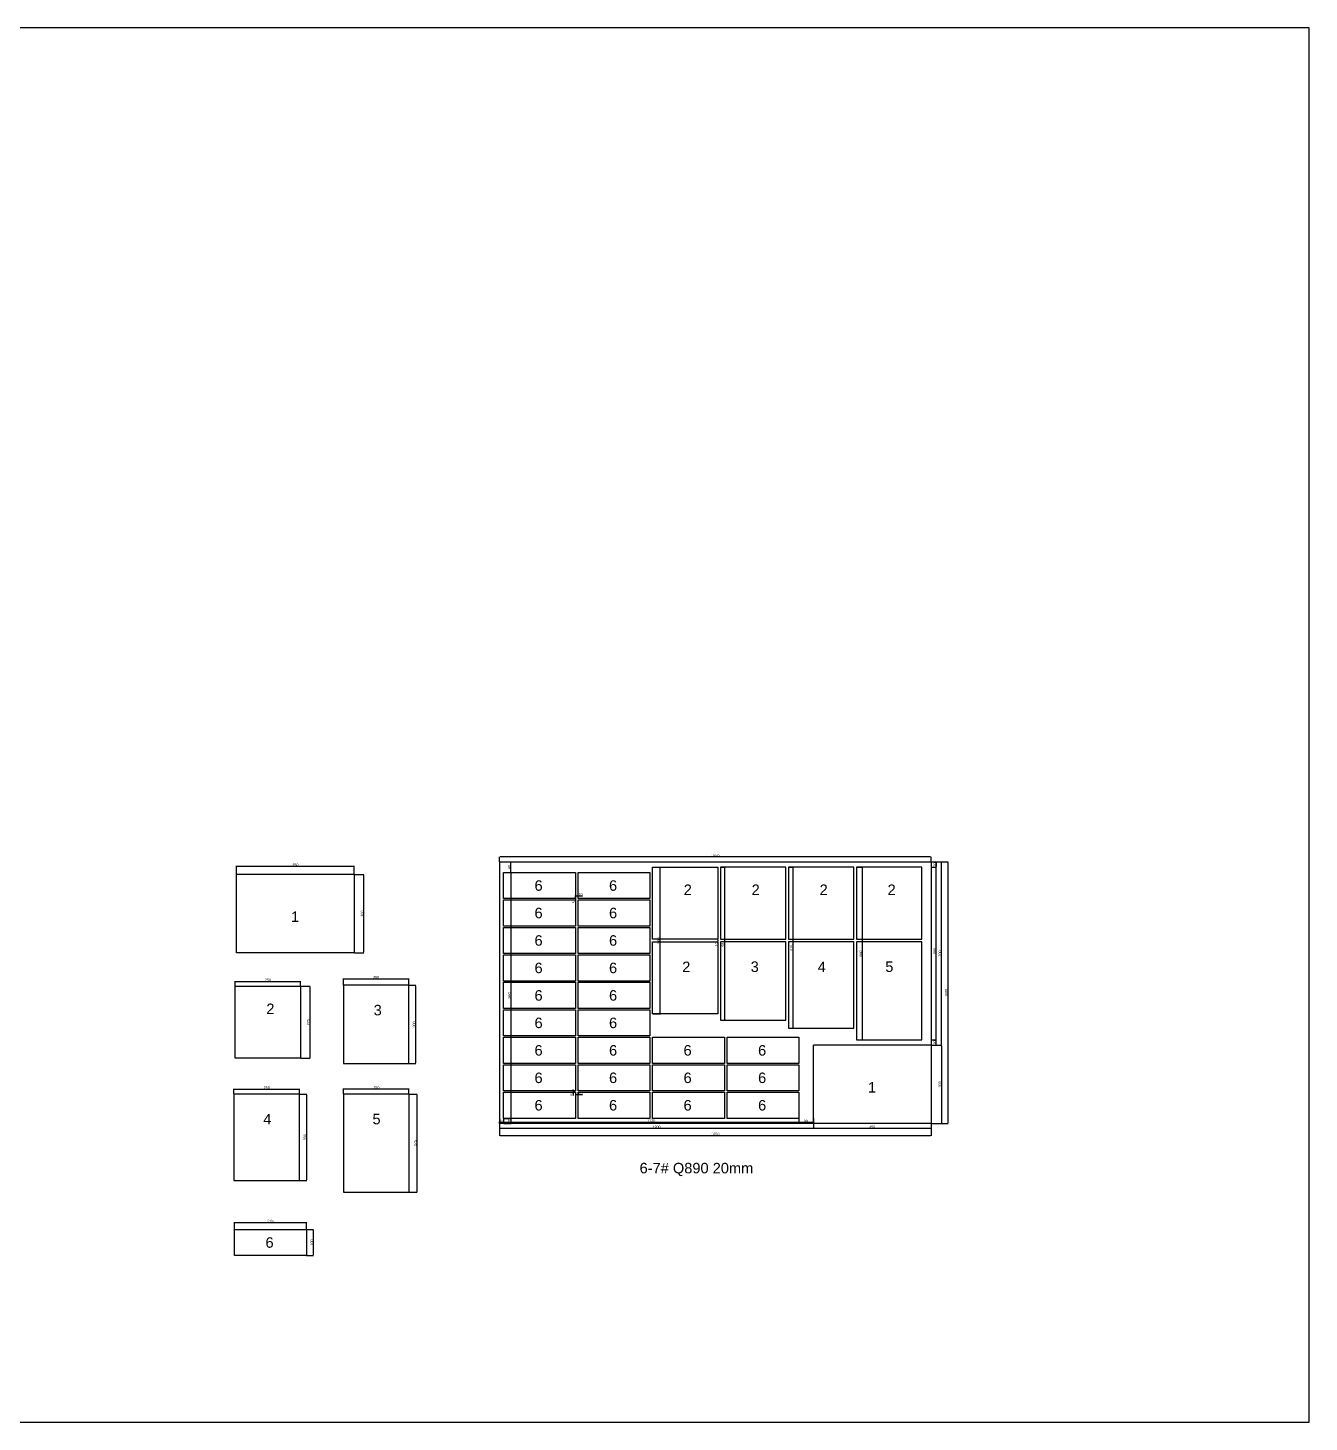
# Model space of a CAD drawing. Header units: millimetres. Extents: x -4275 to 17266, y -15886 to 5463.
# Drawn here: x 6086 to 10986, y 133 to 5463 of the extents above; entities that cross this region are included whole.
import ezdxf

# ---------------------------------------------------------------- set-up
doc = ezdxf.new("R2010")
doc.units = ezdxf.units.MM
doc.layers.add('尺寸标注', color=6, linetype='Continuous')
doc.layers.add('标号', color=4, linetype='Continuous')
doc.styles.get("Standard").update_dxf_attribs({"font": 'arial.ttf'})
doc.dimstyles.new('ISO-25-JHF', dxfattribs={"dimtxt": 10, "dimasz": 2.5, "dimexe": 1.25, "dimexo": 0.625, "dimtad": 1, "dimtxsty": 'Standard', "dimcen": 2.5, "dimadec": 0, "dimazin": 0, "dimtfac": 1, "dimtmove": 0, "dimatfit": 3, "dimfxl": 1, "dimarcsym": 0})

# ---------------------------------------------------------------- blocks, each defined once
blk = doc.blocks.new('*D107')
at = {"layer": 'Defpoints', "color": 0, "transparency": 16777216}
for p in [(8475.1, 2254), (8504.1, 2254), (8475.1, 1694)]:
    blk.add_point(p, dxfattribs=at)
at = {"layer": '尺寸标注', "color": 0, "lineweight": -2, "transparency": 16777216}
for p, q in [((8475.7, 2254), (8505.4, 2254)), ((8504.1, 1696.5), (8504.1, 2251.5)), ((8475.7, 1694), (8505.4, 1694))]:
    blk.add_line(p, q, dxfattribs=at)
at = {"layer": '尺寸标注', "color": 0, "transparency": 16777216}
for points in [[(8503.7, 2251.5), (8504.5, 2251.5), (8504.1, 2254)], [(8503.7, 1696.5), (8504.5, 1696.5), (8504.1, 1694)]]:
    blk.add_solid(points, dxfattribs=at)
at = {"layer": '尺寸标注', "color": 0, "transparency": 16777216, "insert": (8498.4, 1974), "char_height": 10, "attachment_point": 5, "rotation": 90}
blk.add_mtext('560', dxfattribs=at)
blk = doc.blocks.new('*D108')
at = {"layer": 'Defpoints', "color": 0, "transparency": 16777216}
for p in [(9540.1, 2274), (9580.1, 2274), (9540.1, 1574)]:
    blk.add_point(p, dxfattribs=at)
at = {"layer": '尺寸标注', "color": 0, "lineweight": -2, "transparency": 16777216}
for p, q in [((9540.7, 2274), (9581.3, 2274)), ((9580.1, 1576.5), (9580.1, 2271.5)), ((9540.7, 1574), (9581.3, 1574))]:
    blk.add_line(p, q, dxfattribs=at)
at = {"layer": '尺寸标注', "color": 0, "transparency": 16777216}
for points in [[(9579.6, 2271.5), (9580.5, 2271.5), (9580.1, 2274)], [(9579.6, 1576.5), (9580.5, 1576.5), (9580.1, 1574)]]:
    blk.add_solid(points, dxfattribs=at)
at = {"layer": '尺寸标注', "color": 0, "transparency": 16777216, "insert": (9574.3, 1924), "char_height": 10, "attachment_point": 5, "rotation": 90}
blk.add_mtext('700', dxfattribs=at)
blk = doc.blocks.new('*D109')
at = {"layer": 'Defpoints', "color": 0, "transparency": 16777216}
for p in [(9540.1, 1574), (9540.1, 1274), (9579.9, 1274)]:
    blk.add_point(p, dxfattribs=at)
at = {"layer": '尺寸标注', "color": 0, "lineweight": -2, "transparency": 16777216}
for p, q in [((9540.7, 1574), (9581.1, 1574)), ((9579.9, 1571.5), (9579.9, 1276.5)), ((9540.7, 1274), (9581.1, 1274))]:
    blk.add_line(p, q, dxfattribs=at)
at = {"layer": '尺寸标注', "color": 0, "transparency": 16777216}
for points in [[(9579.4, 1571.5), (9580.3, 1571.5), (9579.9, 1574)], [(9579.4, 1276.5), (9580.3, 1276.5), (9579.9, 1274)]]:
    blk.add_solid(points, dxfattribs=at)
at = {"layer": '尺寸标注', "color": 0, "transparency": 16777216, "insert": (9574.1, 1424), "char_height": 10, "attachment_point": 5, "rotation": 90}
blk.add_mtext('300', dxfattribs=at)
blk = doc.blocks.new('*D110')
at = {"layer": 'Defpoints', "color": 0, "transparency": 16777216}
for p in [(9090.1, 1274), (9090.1, 1254.9), (9540.1, 1274)]:
    blk.add_point(p, dxfattribs=at)
at = {"layer": '尺寸标注', "color": 0, "lineweight": -2, "transparency": 16777216}
for p, q in [((9090.1, 1273.3), (9090.1, 1253.6)), ((9537.6, 1254.9), (9092.6, 1254.9)), ((9540.1, 1273.3), (9540.1, 1253.6))]:
    blk.add_line(p, q, dxfattribs=at)
at = {"layer": '尺寸标注', "color": 0, "transparency": 16777216}
for points in [[(9092.6, 1255.3), (9092.6, 1254.4), (9090.1, 1254.9)], [(9537.6, 1255.3), (9537.6, 1254.4), (9540.1, 1254.9)]]:
    blk.add_solid(points, dxfattribs=at)
at = {"layer": '尺寸标注', "color": 0, "transparency": 16777216, "insert": (9315.1, 1260.6), "char_height": 10, "attachment_point": 5}
blk.add_mtext('450', dxfattribs=at)
blk = doc.blocks.new('*D100')
at = {"layer": 'Defpoints', "color": 0, "transparency": 16777216}
for p in [(9540.1, 1594), (9540.1, 1574), (9560.2, 1594)]:
    blk.add_point(p, dxfattribs=at)
at = {"layer": '尺寸标注', "color": 0, "lineweight": -2, "transparency": 16777216}
for p, q in [((9540.7, 1594), (9561.4, 1594)), ((9540.7, 1574), (9561.4, 1574)), ((9560.2, 1576.5), (9560.2, 1591.5))]:
    blk.add_line(p, q, dxfattribs=at)
at = {"layer": '尺寸标注', "color": 0, "transparency": 16777216}
for points in [[(9559.8, 1591.5), (9560.6, 1591.5), (9560.2, 1594)], [(9559.8, 1576.5), (9560.6, 1576.5), (9560.2, 1574)]]:
    blk.add_solid(points, dxfattribs=at)
at = {"layer": '尺寸标注', "color": 0, "transparency": 16777216, "insert": (9554.5, 1584), "char_height": 10, "attachment_point": 5, "rotation": 90}
blk.add_mtext('20', dxfattribs=at)
blk = doc.blocks.new('*D111')
at = {"layer": 'Defpoints', "color": 0, "transparency": 16777216}
for p in [(9540.1, 2274), (9560.2, 2274), (9540.1, 1594)]:
    blk.add_point(p, dxfattribs=at)
at = {"layer": '尺寸标注', "color": 0, "lineweight": -2, "transparency": 16777216}
for p, q in [((9540.7, 2274), (9561.4, 2274)), ((9560.2, 1596.5), (9560.2, 2271.5)), ((9540.7, 1594), (9561.4, 1594))]:
    blk.add_line(p, q, dxfattribs=at)
at = {"layer": '尺寸标注', "color": 0, "transparency": 16777216}
for points in [[(9559.8, 2271.5), (9560.6, 2271.5), (9560.2, 2274)], [(9559.8, 1596.5), (9560.6, 1596.5), (9560.2, 1594)]]:
    blk.add_solid(points, dxfattribs=at)
at = {"layer": '尺寸标注', "color": 0, "transparency": 16777216, "insert": (9554.5, 1934), "char_height": 10, "attachment_point": 5, "rotation": 90}
blk.add_mtext('680', dxfattribs=at)
blk = doc.blocks.new('*D101')
at = {"layer": 'Defpoints', "color": 0, "transparency": 16777216}
for p in [(9540.1, 2274), (9540.1, 2254), (9560.2, 2254)]:
    blk.add_point(p, dxfattribs=at)
at = {"layer": '尺寸标注', "color": 0, "lineweight": -2, "transparency": 16777216}
for p, q in [((9540.7, 2274), (9561.4, 2274)), ((9540.7, 2254), (9561.4, 2254)), ((9560.2, 2271.5), (9560.2, 2256.5))]:
    blk.add_line(p, q, dxfattribs=at)
at = {"layer": '尺寸标注', "color": 0, "transparency": 16777216}
for points in [[(9559.8, 2271.5), (9560.6, 2271.5), (9560.2, 2274)], [(9559.8, 2256.5), (9560.6, 2256.5), (9560.2, 2254)]]:
    blk.add_solid(points, dxfattribs=at)
at = {"layer": '尺寸标注', "color": 0, "transparency": 16777216, "insert": (9554.5, 2264), "char_height": 10, "attachment_point": 5, "rotation": 90}
blk.add_mtext('20', dxfattribs=at)
blk = doc.blocks.new('*D112')
at = {"layer": 'Defpoints', "color": 0, "transparency": 16777216}
for p in [(7890.1, 1274), (7890.1, 1254.9), (9090.1, 1274)]:
    blk.add_point(p, dxfattribs=at)
at = {"layer": '尺寸标注', "color": 0, "lineweight": -2, "transparency": 16777216}
for p, q in [((7890.1, 1273.3), (7890.1, 1253.6)), ((9087.6, 1254.9), (7892.6, 1254.9)), ((9090.1, 1273.3), (9090.1, 1253.6))]:
    blk.add_line(p, q, dxfattribs=at)
at = {"layer": '尺寸标注', "color": 0, "transparency": 16777216}
for points in [[(7892.6, 1255.3), (7892.6, 1254.4), (7890.1, 1254.9)], [(9087.6, 1255.3), (9087.6, 1254.4), (9090.1, 1254.9)]]:
    blk.add_solid(points, dxfattribs=at)
at = {"layer": '尺寸标注', "color": 0, "transparency": 16777216, "insert": (8490.1, 1260.6), "char_height": 10, "attachment_point": 5}
blk.add_mtext('1200', dxfattribs=at)
blk = doc.blocks.new('*D113')
at = {"layer": 'Defpoints', "color": 0, "transparency": 16777216}
for p in [(9540.1, 2274), (9540.1, 1274), (9604, 1274)]:
    blk.add_point(p, dxfattribs=at)
at = {"layer": '尺寸标注', "color": 0, "lineweight": -2, "transparency": 16777216}
for p, q in [((9540.7, 2274), (9605.3, 2274)), ((9604, 2271.5), (9604, 1276.5)), ((9540.7, 1274), (9605.3, 1274))]:
    blk.add_line(p, q, dxfattribs=at)
at = {"layer": '尺寸标注', "color": 0, "transparency": 16777216}
for points in [[(9603.6, 2271.5), (9604.4, 2271.5), (9604, 2274)], [(9603.6, 1276.5), (9604.4, 1276.5), (9604, 1274)]]:
    blk.add_solid(points, dxfattribs=at)
at = {"layer": '尺寸标注', "color": 0, "transparency": 16777216, "insert": (9598.3, 1774), "char_height": 10, "attachment_point": 5, "rotation": 90}
blk.add_mtext('1000', dxfattribs=at)
blk = doc.blocks.new('*D114')
at = {"layer": 'Defpoints', "color": 0, "transparency": 16777216}
for p in [(7905.1, 2234), (7905.1, 1294), (7932.9, 1294)]:
    blk.add_point(p, dxfattribs=at)
at = {"layer": '尺寸标注', "color": 0, "lineweight": -2, "transparency": 16777216}
for p, q in [((7905.7, 2234), (7934.2, 2234)), ((7932.9, 2231.5), (7932.9, 1296.5)), ((7905.7, 1294), (7934.2, 1294))]:
    blk.add_line(p, q, dxfattribs=at)
at = {"layer": '尺寸标注', "color": 0, "transparency": 16777216}
for points in [[(7932.5, 2231.5), (7933.4, 2231.5), (7932.9, 2234)], [(7932.5, 1296.5), (7933.4, 1296.5), (7932.9, 1294)]]:
    blk.add_solid(points, dxfattribs=at)
at = {"layer": '尺寸标注', "color": 0, "transparency": 16777216, "insert": (7927.2, 1764), "char_height": 10, "attachment_point": 5, "rotation": 90}
blk.add_mtext('940', dxfattribs=at)
blk = doc.blocks.new('*D102')
at = {"layer": 'Defpoints', "color": 0, "transparency": 16777216}
for p in [(7890.1, 2293.1), (7890.1, 2274), (9540.1, 2274)]:
    blk.add_point(p, dxfattribs=at)
at = {"layer": '尺寸标注', "color": 0, "lineweight": -2, "transparency": 16777216}
for p, q in [((7890.1, 2274.6), (7890.1, 2294.3)), ((9537.6, 2293.1), (7892.6, 2293.1)), ((9540.1, 2274.6), (9540.1, 2294.3))]:
    blk.add_line(p, q, dxfattribs=at)
at = {"layer": '尺寸标注', "color": 0, "transparency": 16777216}
for points in [[(7892.6, 2293.5), (7892.6, 2292.7), (7890.1, 2293.1)], [(9537.6, 2293.5), (9537.6, 2292.7), (9540.1, 2293.1)]]:
    blk.add_solid(points, dxfattribs=at)
at = {"layer": '尺寸标注', "color": 0, "transparency": 16777216, "insert": (8715.1, 2298.8), "char_height": 10, "attachment_point": 5}
blk.add_mtext('1650', dxfattribs=at)
blk = doc.blocks.new('*D115')
at = {"layer": 'Defpoints', "color": 0, "transparency": 16777216}
for p in [(8734.8, 2254), (8734.8, 1669), (8750.4, 1669)]:
    blk.add_point(p, dxfattribs=at)
at = {"layer": '尺寸标注', "color": 0, "lineweight": -2, "transparency": 16777216}
for p, q in [((8735.5, 2254), (8751.7, 2254)), ((8750.4, 2251.5), (8750.4, 1671.5)), ((8735.5, 1669), (8751.7, 1669))]:
    blk.add_line(p, q, dxfattribs=at)
at = {"layer": '尺寸标注', "color": 0, "transparency": 16777216}
for points in [[(8750, 2251.5), (8750.9, 2251.5), (8750.4, 2254)], [(8750, 1671.5), (8750.9, 1671.5), (8750.4, 1669)]]:
    blk.add_solid(points, dxfattribs=at)
at = {"layer": '尺寸标注', "color": 0, "transparency": 16777216, "insert": (8744.7, 1961.5), "char_height": 10, "attachment_point": 5, "rotation": 90}
blk.add_mtext('585', dxfattribs=at)
blk = doc.blocks.new('*D116')
at = {"layer": 'Defpoints', "color": 0, "transparency": 16777216}
for p in [(8994.8, 2254), (9013.3, 2254), (8994.8, 1639)]:
    blk.add_point(p, dxfattribs=at)
at = {"layer": '尺寸标注', "color": 0, "lineweight": -2, "transparency": 16777216}
for p, q in [((8995.5, 2254), (9014.6, 2254)), ((9013.3, 1641.5), (9013.3, 2251.5)), ((8995.5, 1639), (9014.6, 1639))]:
    blk.add_line(p, q, dxfattribs=at)
at = {"layer": '尺寸标注', "color": 0, "transparency": 16777216}
for points in [[(9012.9, 2251.5), (9013.7, 2251.5), (9013.3, 2254)], [(9012.9, 1641.5), (9013.7, 1641.5), (9013.3, 1639)]]:
    blk.add_solid(points, dxfattribs=at)
at = {"layer": '尺寸标注', "color": 0, "transparency": 16777216, "insert": (9007.6, 1946.5), "char_height": 10, "attachment_point": 5, "rotation": 90}
blk.add_mtext('615', dxfattribs=at)
blk = doc.blocks.new('*D117')
at = {"layer": 'Defpoints', "color": 0, "transparency": 16777216}
for p in [(9254.8, 2254), (9254.8, 1594), (9276.3, 1594)]:
    blk.add_point(p, dxfattribs=at)
at = {"layer": '尺寸标注', "color": 0, "lineweight": -2, "transparency": 16777216}
for p, q in [((9255.5, 2254), (9277.6, 2254)), ((9276.3, 2251.5), (9276.3, 1596.5)), ((9255.5, 1594), (9277.6, 1594))]:
    blk.add_line(p, q, dxfattribs=at)
at = {"layer": '尺寸标注', "color": 0, "transparency": 16777216}
for points in [[(9275.9, 2251.5), (9276.8, 2251.5), (9276.3, 2254)], [(9275.9, 1596.5), (9276.8, 1596.5), (9276.3, 1594)]]:
    blk.add_solid(points, dxfattribs=at)
at = {"layer": '尺寸标注', "color": 0, "transparency": 16777216, "insert": (9270.6, 1924), "char_height": 10, "attachment_point": 5, "rotation": 90}
blk.add_mtext('660', dxfattribs=at)
blk = doc.blocks.new('*D103')
at = {"layer": 'Defpoints', "color": 0, "transparency": 16777216}
for p in [(7890.1, 1274), (9540.1, 1274), (9540.1, 1228)]:
    blk.add_point(p, dxfattribs=at)
at = {"layer": '尺寸标注', "color": 0, "lineweight": -2, "transparency": 16777216}
for p, q in [((7890.1, 1273.3), (7890.1, 1226.7)), ((7892.6, 1228), (9537.6, 1228)), ((9540.1, 1273.3), (9540.1, 1226.7))]:
    blk.add_line(p, q, dxfattribs=at)
at = {"layer": '尺寸标注', "color": 0, "transparency": 16777216}
for points in [[(7892.6, 1228.4), (7892.6, 1227.5), (7890.1, 1228)], [(9537.6, 1228.4), (9537.6, 1227.5), (9540.1, 1228)]]:
    blk.add_solid(points, dxfattribs=at)
at = {"layer": '尺寸标注', "color": 0, "transparency": 16777216, "insert": (8715.1, 1233.7), "char_height": 10, "attachment_point": 5}
blk.add_mtext('1650', dxfattribs=at)
blk = doc.blocks.new('*D104')
at = {"layer": 'Defpoints', "color": 0, "transparency": 16777216}
for p in [(7905.1, 1279.9), (7890.1, 1274), (7905.1, 1274)]:
    blk.add_point(p, dxfattribs=at)
at = {"layer": '尺寸标注', "color": 0, "lineweight": -2, "transparency": 16777216}
for p, q in [((7890.1, 1274.6), (7890.1, 1281.2)), ((7892.6, 1279.9), (7902.6, 1279.9)), ((7905.1, 1274.6), (7905.1, 1281.2))]:
    blk.add_line(p, q, dxfattribs=at)
at = {"layer": '尺寸标注', "color": 0, "transparency": 16777216}
for points in [[(7892.6, 1280.4), (7892.6, 1279.5), (7890.1, 1279.9)], [(7902.6, 1280.4), (7902.6, 1279.5), (7905.1, 1279.9)]]:
    blk.add_solid(points, dxfattribs=at)
at = {"layer": '尺寸标注', "color": 0, "transparency": 16777216, "insert": (7897.6, 1285.7), "char_height": 10, "attachment_point": 5}
blk.add_mtext('15', dxfattribs=at)
blk = doc.blocks.new('*D118')
at = {"layer": 'Defpoints', "color": 0, "transparency": 16777216}
for p in [(7905.1, 1294), (9035.1, 1294), (9035.1, 1279.9)]:
    blk.add_point(p, dxfattribs=at)
at = {"layer": '尺寸标注', "color": 0, "lineweight": -2, "transparency": 16777216}
for p, q in [((7905.1, 1293.3), (7905.1, 1278.7)), ((7907.6, 1279.9), (9032.6, 1279.9)), ((9035.1, 1293.3), (9035.1, 1278.7))]:
    blk.add_line(p, q, dxfattribs=at)
at = {"layer": '尺寸标注', "color": 0, "transparency": 16777216}
for points in [[(7907.6, 1280.4), (7907.6, 1279.5), (7905.1, 1279.9)], [(9032.6, 1280.4), (9032.6, 1279.5), (9035.1, 1279.9)]]:
    blk.add_solid(points, dxfattribs=at)
at = {"layer": '尺寸标注', "color": 0, "transparency": 16777216, "insert": (8470.1, 1285.7), "char_height": 10, "attachment_point": 5}
blk.add_mtext('1130', dxfattribs=at)
blk = doc.blocks.new('*D105')
at = {"layer": 'Defpoints', "color": 0, "transparency": 16777216}
for p in [(9035.1, 1294), (9090.1, 1294), (9090.1, 1279.9)]:
    blk.add_point(p, dxfattribs=at)
at = {"layer": '尺寸标注', "color": 0, "lineweight": -2, "transparency": 16777216}
for p, q in [((9035.1, 1293.3), (9035.1, 1278.7)), ((9037.6, 1279.9), (9087.6, 1279.9)), ((9090.1, 1293.3), (9090.1, 1278.7))]:
    blk.add_line(p, q, dxfattribs=at)
at = {"layer": '尺寸标注', "color": 0, "transparency": 16777216}
for points in [[(9037.6, 1280.4), (9037.6, 1279.5), (9035.1, 1279.9)], [(9087.6, 1280.4), (9087.6, 1279.5), (9090.1, 1279.9)]]:
    blk.add_solid(points, dxfattribs=at)
at = {"layer": '尺寸标注', "color": 0, "transparency": 16777216, "insert": (9062.6, 1285.7), "char_height": 10, "attachment_point": 5}
blk.add_mtext('55', dxfattribs=at)
blk = doc.blocks.new('*D119')
at = {"layer": 'Defpoints', "color": 0, "transparency": 16777216}
for p in [(7905.1, 2274), (7932.9, 2274), (7905.1, 2234)]:
    blk.add_point(p, dxfattribs=at)
at = {"layer": '尺寸标注', "color": 0, "lineweight": -2, "transparency": 16777216}
for p, q in [((7905.7, 2274), (7934.2, 2274)), ((7932.9, 2236.5), (7932.9, 2271.5)), ((7905.7, 2234), (7934.2, 2234))]:
    blk.add_line(p, q, dxfattribs=at)
at = {"layer": '尺寸标注', "color": 0, "transparency": 16777216}
for points in [[(7932.5, 2271.5), (7933.4, 2271.5), (7932.9, 2274)], [(7932.5, 2236.5), (7933.4, 2236.5), (7932.9, 2234)]]:
    blk.add_solid(points, dxfattribs=at)
at = {"layer": '尺寸标注', "color": 0, "transparency": 16777216, "insert": (7927.2, 2254), "char_height": 10, "attachment_point": 5, "rotation": 90}
blk.add_mtext('40', dxfattribs=at)
blk = doc.blocks.new('*D106')
at = {"layer": 'Defpoints', "color": 0, "transparency": 16777216}
for p in [(7905.1, 1294), (7905.1, 1274), (7932.7, 1274)]:
    blk.add_point(p, dxfattribs=at)
at = {"layer": '尺寸标注', "color": 0, "lineweight": -2, "transparency": 16777216}
for p, q in [((7905.7, 1294), (7934, 1294)), ((7932.7, 1291.5), (7932.7, 1276.5)), ((7905.7, 1274), (7934, 1274))]:
    blk.add_line(p, q, dxfattribs=at)
at = {"layer": '尺寸标注', "color": 0, "transparency": 16777216}
for points in [[(7932.3, 1291.5), (7933.1, 1291.5), (7932.7, 1294)], [(7932.3, 1276.5), (7933.1, 1276.5), (7932.7, 1274)]]:
    blk.add_solid(points, dxfattribs=at)
at = {"layer": '尺寸标注', "color": 0, "transparency": 16777216, "insert": (7927, 1284), "char_height": 10, "attachment_point": 5, "rotation": 90}
blk.add_mtext('20', dxfattribs=at)
blk = doc.blocks.new('*D120')
at = {"layer": 'Defpoints', "color": 0, "transparency": 16777216}
for p in [(8171.9, 1394), (8180.1, 1399), (8180.1, 1394)]:
    blk.add_point(p, dxfattribs=at)
at = {"layer": '尺寸标注', "color": 0, "lineweight": -2, "transparency": 16777216}
for p, q in [((8179.5, 1399), (8170.7, 1399)), ((8179.5, 1394), (8170.7, 1394)), ((8171.9, 1401.5), (8171.9, 1404)), ((8171.9, 1399), (8171.9, 1394)), ((8171.9, 1391.5), (8171.9, 1381.1))]:
    blk.add_line(p, q, dxfattribs=at)
at = {"layer": '尺寸标注', "color": 0, "transparency": 16777216}
for points in [[(8171.5, 1401.5), (8172.3, 1401.5), (8171.9, 1399)], [(8171.5, 1391.5), (8172.3, 1391.5), (8171.9, 1394)]]:
    blk.add_solid(points, dxfattribs=at)
at = {"layer": '尺寸标注', "color": 0, "transparency": 16777216, "insert": (8166.2, 1385), "char_height": 10, "attachment_point": 5, "rotation": 90}
blk.add_mtext('5', dxfattribs=at)
blk = doc.blocks.new('*D121')
at = {"layer": 'Defpoints', "color": 0, "transparency": 16777216}
for p in [(8180.1, 1394), (8190.1, 1394), (8190.1, 1385.1)]:
    blk.add_point(p, dxfattribs=at)
at = {"layer": '尺寸标注', "color": 0, "lineweight": -2, "transparency": 16777216}
for p, q in [((8180.1, 1393.3), (8180.1, 1383.9)), ((8190.1, 1393.3), (8190.1, 1383.9)), ((8182.6, 1385.1), (8187.6, 1385.1)), ((8190.1, 1385.1), (8207.2, 1385.1))]:
    blk.add_line(p, q, dxfattribs=at)
at = {"layer": '尺寸标注', "color": 0, "transparency": 16777216}
for points in [[(8182.6, 1385.5), (8182.6, 1384.7), (8180.1, 1385.1)], [(8187.6, 1385.5), (8187.6, 1384.7), (8190.1, 1385.1)]]:
    blk.add_solid(points, dxfattribs=at)
at = {"layer": '尺寸标注', "color": 0, "transparency": 16777216, "insert": (8199.9, 1390.9), "char_height": 10, "attachment_point": 5}
blk.add_mtext('10', dxfattribs=at)
blk = doc.blocks.new('*D122')
at = {"layer": 'Defpoints', "color": 0, "transparency": 16777216}
for p in [(8180.1, 2134), (8180.1, 2129), (8180.1, 2129)]:
    blk.add_point(p, dxfattribs=at)
at = {"layer": '尺寸标注', "color": 0, "lineweight": -2, "transparency": 16777216}
for p, q in [((8180.1, 2136.5), (8180.1, 2139)), ((8180.1, 2134), (8180.1, 2129)), ((8180.7, 2134), (8181.4, 2134)), ((8180.1, 2126.5), (8180.1, 2116.1)), ((8180.7, 2129), (8181.4, 2129))]:
    blk.add_line(p, q, dxfattribs=at)
at = {"layer": '尺寸标注', "color": 0, "transparency": 16777216}
for points in [[(8179.7, 2136.5), (8180.5, 2136.5), (8180.1, 2134)], [(8179.7, 2126.5), (8180.5, 2126.5), (8180.1, 2129)]]:
    blk.add_solid(points, dxfattribs=at)
at = {"layer": '尺寸标注', "color": 0, "transparency": 16777216, "insert": (8174.4, 2120), "char_height": 10, "attachment_point": 5, "rotation": 90}
blk.add_mtext('5', dxfattribs=at)
blk = doc.blocks.new('*D123')
at = {"layer": 'Defpoints', "color": 0, "transparency": 16777216}
for p in [(8180.1, 2134), (8190.1, 2144.2), (8190.1, 2134)]:
    blk.add_point(p, dxfattribs=at)
at = {"layer": '尺寸标注', "color": 0, "lineweight": -2, "transparency": 16777216}
for p, q in [((8180.1, 2134.6), (8180.1, 2145.5)), ((8182.6, 2144.2), (8187.6, 2144.2)), ((8190.1, 2134.6), (8190.1, 2145.5)), ((8190.1, 2144.2), (8207.2, 2144.2))]:
    blk.add_line(p, q, dxfattribs=at)
at = {"layer": '尺寸标注', "color": 0, "transparency": 16777216}
for points in [[(8182.6, 2144.7), (8182.6, 2143.8), (8180.1, 2144.2)], [(8187.6, 2144.7), (8187.6, 2143.8), (8190.1, 2144.2)]]:
    blk.add_solid(points, dxfattribs=at)
at = {"layer": '尺寸标注', "color": 0, "transparency": 16777216, "insert": (8199.9, 2150), "char_height": 10, "attachment_point": 5}
blk.add_mtext('10', dxfattribs=at)
blk = doc.blocks.new('*D124')
at = {"layer": 'Defpoints', "color": 0, "transparency": 16777216}
for p in [(8725.1, 1979), (8725.1, 1969), (8725.1, 1969)]:
    blk.add_point(p, dxfattribs=at)
at = {"layer": '尺寸标注', "color": 0, "lineweight": -2, "transparency": 16777216}
for p, q in [((8725.1, 1976.5), (8725.1, 1971.5)), ((8725.7, 1979), (8726.4, 1979)), ((8725.1, 1969), (8725.1, 1951.9)), ((8725.7, 1969), (8726.4, 1969))]:
    blk.add_line(p, q, dxfattribs=at)
at = {"layer": '尺寸标注', "color": 0, "transparency": 16777216}
for points in [[(8724.7, 1976.5), (8725.5, 1976.5), (8725.1, 1979)], [(8724.7, 1971.5), (8725.5, 1971.5), (8725.1, 1969)]]:
    blk.add_solid(points, dxfattribs=at)
at = {"layer": '尺寸标注', "color": 0, "transparency": 16777216, "insert": (8719.4, 1959.2), "char_height": 10, "attachment_point": 5, "rotation": 90}
blk.add_mtext('10', dxfattribs=at)
blk = doc.blocks.new('*D125')
at = {"layer": 'Defpoints', "color": 0, "transparency": 16777216}
for p in [(7334, 2257.7), (6884, 2226.4), (7334, 2226.4)]:
    blk.add_point(p, dxfattribs=at)
at = {"layer": '尺寸标注', "color": 0, "lineweight": -2, "transparency": 16777216}
for p, q in [((6884, 2227.1), (6884, 2259)), ((6886.5, 2257.7), (7331.5, 2257.7)), ((7334, 2227.1), (7334, 2259))]:
    blk.add_line(p, q, dxfattribs=at)
at = {"layer": '尺寸标注', "color": 0, "transparency": 16777216}
for points in [[(6886.5, 2258.1), (6886.5, 2257.3), (6884, 2257.7)], [(7331.5, 2258.1), (7331.5, 2257.3), (7334, 2257.7)]]:
    blk.add_solid(points, dxfattribs=at)
at = {"layer": '尺寸标注', "color": 0, "transparency": 16777216, "insert": (7109, 2263.4), "char_height": 10, "attachment_point": 5}
blk.add_mtext('450', dxfattribs=at)
blk = doc.blocks.new('*D126')
at = {"layer": 'Defpoints', "color": 0, "transparency": 16777216}
for p in [(7334, 2226.4), (7334, 1926.4), (7370.1, 1926.4)]:
    blk.add_point(p, dxfattribs=at)
at = {"layer": '尺寸标注', "color": 0, "lineweight": -2, "transparency": 16777216}
for p, q in [((7334.6, 2226.4), (7371.3, 2226.4)), ((7370.1, 2223.9), (7370.1, 1928.9)), ((7334.6, 1926.4), (7371.3, 1926.4))]:
    blk.add_line(p, q, dxfattribs=at)
at = {"layer": '尺寸标注', "color": 0, "transparency": 16777216}
for points in [[(7369.7, 2223.9), (7370.5, 2223.9), (7370.1, 2226.4)], [(7369.7, 1928.9), (7370.5, 1928.9), (7370.1, 1926.4)]]:
    blk.add_solid(points, dxfattribs=at)
at = {"layer": '尺寸标注', "color": 0, "transparency": 16777216, "insert": (7364.3, 2076.4), "char_height": 10, "attachment_point": 5, "rotation": 90}
blk.add_mtext('300', dxfattribs=at)
blk = doc.blocks.new('*D127')
at = {"layer": 'Defpoints', "color": 0, "transparency": 16777216}
for p in [(7128.7, 1817.5), (6878.7, 1798.8), (7128.7, 1798.8)]:
    blk.add_point(p, dxfattribs=at)
at = {"layer": '尺寸标注', "color": 0, "lineweight": -2, "transparency": 16777216}
for p, q in [((6878.7, 1799.4), (6878.7, 1818.7)), ((6881.2, 1817.5), (7126.2, 1817.5)), ((7128.7, 1799.4), (7128.7, 1818.7))]:
    blk.add_line(p, q, dxfattribs=at)
at = {"layer": '尺寸标注', "color": 0, "transparency": 16777216}
for points in [[(6881.2, 1817.9), (6881.2, 1817.1), (6878.7, 1817.5)], [(7126.2, 1817.9), (7126.2, 1817.1), (7128.7, 1817.5)]]:
    blk.add_solid(points, dxfattribs=at)
at = {"layer": '尺寸标注', "color": 0, "transparency": 16777216, "insert": (7003.7, 1823.2), "char_height": 10, "attachment_point": 5}
blk.add_mtext('250', dxfattribs=at)
blk = doc.blocks.new('*D128')
at = {"layer": 'Defpoints', "color": 0, "transparency": 16777216}
for p in [(7128.7, 1798.8), (7128.7, 1523.8), (7163.9, 1523.8)]:
    blk.add_point(p, dxfattribs=at)
at = {"layer": '尺寸标注', "color": 0, "lineweight": -2, "transparency": 16777216}
for p, q in [((7129.3, 1798.8), (7165.2, 1798.8)), ((7163.9, 1796.3), (7163.9, 1526.3)), ((7129.3, 1523.8), (7165.2, 1523.8))]:
    blk.add_line(p, q, dxfattribs=at)
at = {"layer": '尺寸标注', "color": 0, "transparency": 16777216}
for points in [[(7163.5, 1796.3), (7164.3, 1796.3), (7163.9, 1798.8)], [(7163.5, 1526.3), (7164.3, 1526.3), (7163.9, 1523.8)]]:
    blk.add_solid(points, dxfattribs=at)
at = {"layer": '尺寸标注', "color": 0, "transparency": 16777216, "insert": (7158.2, 1661.3), "char_height": 10, "attachment_point": 5, "rotation": 90}
blk.add_mtext('275', dxfattribs=at)
blk = doc.blocks.new('*D129')
at = {"layer": 'Defpoints', "color": 0, "transparency": 16777216}
for p in [(7543, 1826.9), (7293, 1803.1), (7543, 1803.1)]:
    blk.add_point(p, dxfattribs=at)
at = {"layer": '尺寸标注', "color": 0, "lineweight": -2, "transparency": 16777216}
for p, q in [((7293, 1803.7), (7293, 1828.2)), ((7295.5, 1826.9), (7540.5, 1826.9)), ((7543, 1803.7), (7543, 1828.2))]:
    blk.add_line(p, q, dxfattribs=at)
at = {"layer": '尺寸标注', "color": 0, "transparency": 16777216}
for points in [[(7295.5, 1827.3), (7295.5, 1826.5), (7293, 1826.9)], [(7540.5, 1827.3), (7540.5, 1826.5), (7543, 1826.9)]]:
    blk.add_solid(points, dxfattribs=at)
at = {"layer": '尺寸标注', "color": 0, "transparency": 16777216, "insert": (7418, 1832.6), "char_height": 10, "attachment_point": 5}
blk.add_mtext('250', dxfattribs=at)
blk = doc.blocks.new('*D130')
at = {"layer": 'Defpoints', "color": 0, "transparency": 16777216}
for p in [(7543, 1803.1), (7543, 1503.1), (7568.9, 1503.1)]:
    blk.add_point(p, dxfattribs=at)
at = {"layer": '尺寸标注', "color": 0, "lineweight": -2, "transparency": 16777216}
for p, q in [((7543.6, 1803.1), (7570.1, 1803.1)), ((7568.9, 1800.6), (7568.9, 1505.6)), ((7543.6, 1503.1), (7570.1, 1503.1))]:
    blk.add_line(p, q, dxfattribs=at)
at = {"layer": '尺寸标注', "color": 0, "transparency": 16777216}
for points in [[(7568.5, 1800.6), (7569.3, 1800.6), (7568.9, 1803.1)], [(7568.5, 1505.6), (7569.3, 1505.6), (7568.9, 1503.1)]]:
    blk.add_solid(points, dxfattribs=at)
at = {"layer": '尺寸标注', "color": 0, "transparency": 16777216, "insert": (7563.2, 1653.1), "char_height": 10, "attachment_point": 5, "rotation": 90}
blk.add_mtext('300', dxfattribs=at)
blk = doc.blocks.new('*D131')
at = {"layer": 'Defpoints', "color": 0, "transparency": 16777216}
for p in [(6874.3, 1386.6), (7124.3, 1405.7), (7124.3, 1386.6)]:
    blk.add_point(p, dxfattribs=at)
at = {"layer": '尺寸标注', "color": 0, "lineweight": -2, "transparency": 16777216}
for p, q in [((6874.3, 1387.2), (6874.3, 1407)), ((6876.8, 1405.7), (7121.8, 1405.7)), ((7124.3, 1387.2), (7124.3, 1407))]:
    blk.add_line(p, q, dxfattribs=at)
at = {"layer": '尺寸标注', "color": 0, "transparency": 16777216}
for points in [[(6876.8, 1406.1), (6876.8, 1405.3), (6874.3, 1405.7)], [(7121.8, 1406.1), (7121.8, 1405.3), (7124.3, 1405.7)]]:
    blk.add_solid(points, dxfattribs=at)
at = {"layer": '尺寸标注', "color": 0, "transparency": 16777216, "insert": (6999.3, 1411.5), "char_height": 10, "attachment_point": 5}
blk.add_mtext('250', dxfattribs=at)
blk = doc.blocks.new('*D132')
at = {"layer": 'Defpoints', "color": 0, "transparency": 16777216}
for p in [(7124.3, 1386.6), (7124.3, 1056.6), (7151.5, 1056.6)]:
    blk.add_point(p, dxfattribs=at)
at = {"layer": '尺寸标注', "color": 0, "lineweight": -2, "transparency": 16777216}
for p, q in [((7124.9, 1386.6), (7152.7, 1386.6)), ((7151.5, 1384.1), (7151.5, 1059.1)), ((7124.9, 1056.6), (7152.7, 1056.6))]:
    blk.add_line(p, q, dxfattribs=at)
at = {"layer": '尺寸标注', "color": 0, "transparency": 16777216}
for points in [[(7151.1, 1384.1), (7151.9, 1384.1), (7151.5, 1386.6)], [(7151.1, 1059.1), (7151.9, 1059.1), (7151.5, 1056.6)]]:
    blk.add_solid(points, dxfattribs=at)
at = {"layer": '尺寸标注', "color": 0, "transparency": 16777216, "insert": (7145.8, 1221.6), "char_height": 10, "attachment_point": 5, "rotation": 90}
blk.add_mtext('330', dxfattribs=at)
blk = doc.blocks.new('*D133')
at = {"layer": 'Defpoints', "color": 0, "transparency": 16777216}
for p in [(7293.6, 1386.6), (7543.6, 1406.5), (7543.6, 1386.6)]:
    blk.add_point(p, dxfattribs=at)
at = {"layer": '尺寸标注', "color": 0, "lineweight": -2, "transparency": 16777216}
for p, q in [((7293.6, 1387.2), (7293.6, 1407.7)), ((7296.1, 1406.5), (7541.1, 1406.5)), ((7543.6, 1387.2), (7543.6, 1407.7))]:
    blk.add_line(p, q, dxfattribs=at)
at = {"layer": '尺寸标注', "color": 0, "transparency": 16777216}
for points in [[(7296.1, 1406.9), (7296.1, 1406), (7293.6, 1406.5)], [(7541.1, 1406.9), (7541.1, 1406), (7543.6, 1406.5)]]:
    blk.add_solid(points, dxfattribs=at)
at = {"layer": '尺寸标注', "color": 0, "transparency": 16777216, "insert": (7418.6, 1412.2), "char_height": 10, "attachment_point": 5}
blk.add_mtext('250', dxfattribs=at)
blk = doc.blocks.new('*D134')
at = {"layer": 'Defpoints', "color": 0, "transparency": 16777216}
for p in [(7543.6, 1386.6), (7543.6, 1011.6), (7573.1, 1011.6)]:
    blk.add_point(p, dxfattribs=at)
at = {"layer": '尺寸标注', "color": 0, "lineweight": -2, "transparency": 16777216}
for p, q in [((7544.3, 1386.6), (7574.3, 1386.6)), ((7573.1, 1384.1), (7573.1, 1014.1)), ((7544.3, 1011.6), (7574.3, 1011.6))]:
    blk.add_line(p, q, dxfattribs=at)
at = {"layer": '尺寸标注', "color": 0, "transparency": 16777216}
for points in [[(7572.7, 1384.1), (7573.5, 1384.1), (7573.1, 1386.6)], [(7572.7, 1014.1), (7573.5, 1014.1), (7573.1, 1011.6)]]:
    blk.add_solid(points, dxfattribs=at)
at = {"layer": '尺寸标注', "color": 0, "transparency": 16777216, "insert": (7567.3, 1199.1), "char_height": 10, "attachment_point": 5, "rotation": 90}
blk.add_mtext('375', dxfattribs=at)
blk = doc.blocks.new('*D135')
at = {"layer": 'Defpoints', "color": 0, "transparency": 16777216}
for p in [(6876.3, 869.3), (7151.3, 896.4), (7151.3, 869.3)]:
    blk.add_point(p, dxfattribs=at)
at = {"layer": '尺寸标注', "color": 0, "lineweight": -2, "transparency": 16777216}
for p, q in [((6876.3, 870), (6876.3, 897.6)), ((6878.8, 896.4), (7148.8, 896.4)), ((7151.3, 870), (7151.3, 897.6))]:
    blk.add_line(p, q, dxfattribs=at)
at = {"layer": '尺寸标注', "color": 0, "transparency": 16777216}
for points in [[(6878.8, 896.8), (6878.8, 895.9), (6876.3, 896.4)], [(7148.8, 896.8), (7148.8, 895.9), (7151.3, 896.4)]]:
    blk.add_solid(points, dxfattribs=at)
at = {"layer": '尺寸标注', "color": 0, "transparency": 16777216, "insert": (7013.8, 902.1), "char_height": 10, "attachment_point": 5}
blk.add_mtext('275', dxfattribs=at)
blk = doc.blocks.new('*D136')
at = {"layer": 'Defpoints', "color": 0, "transparency": 16777216}
for p in [(7151.3, 869.3), (7151.3, 769.3), (7177.2, 769.3)]:
    blk.add_point(p, dxfattribs=at)
at = {"layer": '尺寸标注', "color": 0, "lineweight": -2, "transparency": 16777216}
for p, q in [((7151.9, 869.3), (7178.5, 869.3)), ((7177.2, 866.8), (7177.2, 771.8)), ((7151.9, 769.3), (7178.5, 769.3))]:
    blk.add_line(p, q, dxfattribs=at)
at = {"layer": '尺寸标注', "color": 0, "transparency": 16777216}
for points in [[(7176.8, 866.8), (7177.6, 866.8), (7177.2, 869.3)], [(7176.8, 771.8), (7177.6, 771.8), (7177.2, 769.3)]]:
    blk.add_solid(points, dxfattribs=at)
at = {"layer": '尺寸标注', "color": 0, "transparency": 16777216, "insert": (7171.5, 819.3), "char_height": 10, "attachment_point": 5, "rotation": 90}
blk.add_mtext('100', dxfattribs=at)

msp = doc.modelspace()

# ---------------------------------------------------------------- linework, layer by layer
for p, q in [((10986.131, 5462.52), (1573.615, 5462.52)), ((10986.131, 132.785), (10986.131, 5462.52)), ((7890.108, 2273.958), (9540.108, 2273.958)), ((7890.108, 2273.958), (7890.108, 1273.958)), ((8475.108, 2253.958), (8725.108, 2253.958)), ((8475.108, 1978.958), (8475.108, 2253.958)), ((8725.108, 2253.958), (8725.108, 1978.958)), ((8984.844, 2253.958), (8734.844, 2253.958)), ((8734.844, 2253.958), (8734.844, 1978.958)), ((8984.844, 1978.958), (8984.844, 2253.958)), ((9244.844, 2253.958), (8994.844, 2253.958)), ((8994.844, 2253.958), (8994.844, 1978.958)), ((9244.844, 1978.958), (9244.844, 2253.958)), ((9504.844, 2253.958), (9254.844, 2253.958)), ((9254.844, 2253.958), (9254.844, 1978.958)), ((9504.844, 1978.958), (9504.844, 2253.958)), ((9540.108, 2273.958), (9540.108, 1573.958)), ((6884.012, 1926.425), (6884.012, 2226.425)), ((7334.012, 2226.425), (6884.012, 2226.425)), ((7334.012, 2226.425), (7334.012, 1926.425)), ((7905.108, 2133.958), (7905.108, 2233.958)), ((7905.108, 2233.958), (8180.108, 2233.958)), ((8180.108, 2233.958), (8180.108, 2133.958)), ((8190.108, 2133.958), (8190.108, 2233.958)), ((8190.108, 2233.958), (8465.108, 2233.958)), ((8465.108, 2233.958), (8465.108, 2133.958)), ((8180.108, 2133.958), (7905.108, 2133.958)), ((8465.108, 2133.958), (8190.108, 2133.958)), ((7905.108, 2028.958), (7905.108, 2128.958)), ((7905.108, 2128.958), (8180.108, 2128.958)), ((8180.108, 2128.958), (8180.108, 2028.958)), ((8190.108, 2028.958), (8190.108, 2128.958)), ((8190.108, 2128.958), (8465.108, 2128.958)), ((8465.108, 2128.958), (8465.108, 2028.958)), ((8180.108, 2028.958), (7905.108, 2028.958)), ((8465.108, 2028.958), (8190.108, 2028.958)), ((7905.108, 1923.958), (7905.108, 2023.958)), ((7905.108, 2023.958), (8180.108, 2023.958)), ((8180.108, 2023.958), (8180.108, 1923.958)), ((8190.108, 1923.958), (8190.108, 2023.958)), ((8190.108, 2023.958), (8465.108, 2023.958)), ((8465.108, 2023.958), (8465.108, 1923.958)), ((8725.108, 1978.958), (8475.108, 1978.958)), ((8734.844, 1978.958), (8984.844, 1978.958)), ((8994.844, 1978.958), (9244.844, 1978.958)), ((9254.844, 1978.958), (9504.844, 1978.958)), ((7334.012, 1926.425), (6884.012, 1926.425)), ((8180.108, 1923.958), (7905.108, 1923.958)), ((7905.108, 1818.958), (7905.108, 1918.958)), ((7905.108, 1918.958), (8180.108, 1918.958)), ((8180.108, 1918.958), (8180.108, 1818.958)), ((8465.108, 1923.958), (8190.108, 1923.958)), ((8190.108, 1818.958), (8190.108, 1918.958)), ((8190.108, 1918.958), (8465.108, 1918.958)), ((8465.108, 1918.958), (8465.108, 1818.958)), ((8475.108, 1968.958), (8725.108, 1968.958)), ((8475.108, 1693.958), (8475.108, 1968.958)), ((8725.108, 1968.958), (8725.108, 1693.958)), ((8984.844, 1968.958), (8734.844, 1968.958)), ((8734.844, 1968.958), (8734.844, 1668.958)), ((8984.844, 1668.958), (8984.844, 1968.958)), ((9244.844, 1968.958), (8994.844, 1968.958)), ((8994.844, 1968.958), (8994.844, 1638.958)), ((9244.844, 1638.958), (9244.844, 1968.958)), ((9504.844, 1968.958), (9254.844, 1968.958)), ((9254.844, 1968.958), (9254.844, 1593.958)), ((9504.844, 1593.958), (9504.844, 1968.958)), ((8180.108, 1818.958), (7905.108, 1818.958)), ((7905.108, 1713.958), (7905.108, 1813.958)), ((7905.108, 1813.958), (8180.108, 1813.958)), ((8180.108, 1813.958), (8180.108, 1713.958)), ((8465.108, 1818.958), (8190.108, 1818.958)), ((8190.108, 1713.958), (8190.108, 1813.958)), ((8190.108, 1813.958), (8465.108, 1813.958)), ((8465.108, 1813.958), (8465.108, 1713.958)), ((6878.716, 1798.821), (7128.716, 1798.821)), ((6878.716, 1523.821), (6878.716, 1798.821)), ((7128.716, 1798.821), (7128.716, 1523.821)), ((7542.989, 1803.113), (7292.989, 1803.113)), ((7292.989, 1803.113), (7292.989, 1503.113)), ((7542.989, 1503.113), (7542.989, 1803.113)), ((8180.108, 1713.958), (7905.108, 1713.958)), ((7905.108, 1608.958), (7905.108, 1708.958)), ((7905.108, 1708.958), (8180.108, 1708.958)), ((8180.108, 1708.958), (8180.108, 1608.958)), ((8465.108, 1713.958), (8190.108, 1713.958)), ((8190.108, 1608.958), (8190.108, 1708.958)), ((8190.108, 1708.958), (8465.108, 1708.958)), ((8465.108, 1708.958), (8465.108, 1608.958)), ((8725.108, 1693.958), (8475.108, 1693.958)), ((8734.844, 1668.958), (8984.844, 1668.958)), ((8180.108, 1608.958), (7905.108, 1608.958)), ((7905.108, 1503.958), (7905.108, 1603.958)), ((7905.108, 1603.958), (8180.108, 1603.958)), ((8180.108, 1603.958), (8180.108, 1503.958)), ((8465.108, 1608.958), (8190.108, 1608.958)), ((8190.108, 1503.958), (8190.108, 1603.958)), ((8190.108, 1603.958), (8465.108, 1603.958)), ((8465.108, 1603.958), (8465.108, 1503.958)), ((8475.108, 1503.958), (8475.108, 1603.958)), ((8475.108, 1603.958), (8750.108, 1603.958)), ((8750.108, 1603.958), (8750.108, 1503.958)), ((8760.108, 1503.958), (8760.108, 1603.958)), ((8760.108, 1603.958), (9035.108, 1603.958)), ((8994.844, 1638.958), (9244.844, 1638.958)), ((9035.108, 1603.958), (9035.108, 1503.958)), ((9090.108, 1273.958), (9090.108, 1573.958)), ((9540.108, 1573.958), (9090.108, 1573.958)), ((9254.844, 1593.958), (9504.844, 1593.958)), ((9540.108, 1573.958), (9540.108, 1273.958)), ((7128.716, 1523.821), (6878.716, 1523.821)), ((7292.989, 1503.113), (7542.989, 1503.113)), ((8180.108, 1503.958), (7905.108, 1503.958)), ((7905.108, 1398.958), (7905.108, 1498.958)), ((7905.108, 1498.958), (8180.108, 1498.958)), ((8180.108, 1498.958), (8180.108, 1398.958)), ((8465.108, 1503.958), (8190.108, 1503.958)), ((8190.108, 1398.958), (8190.108, 1498.958)), ((8190.108, 1498.958), (8465.108, 1498.958)), ((8465.108, 1498.958), (8465.108, 1398.958)), ((8750.108, 1503.958), (8475.108, 1503.958)), ((8475.108, 1398.958), (8475.108, 1498.958)), ((8475.108, 1498.958), (8750.108, 1498.958)), ((8750.108, 1498.958), (8750.108, 1398.958)), ((9035.108, 1503.958), (8760.108, 1503.958)), ((8760.108, 1398.958), (8760.108, 1498.958)), ((8760.108, 1498.958), (9035.108, 1498.958)), ((9035.108, 1498.958), (9035.108, 1398.958)), ((7124.318, 1386.617), (6874.318, 1386.617)), ((6874.318, 1386.617), (6874.318, 1056.617)), ((7124.318, 1056.617), (7124.318, 1386.617)), ((7543.634, 1386.617), (7293.634, 1386.617)), ((7293.634, 1386.617), (7293.634, 1011.617)), ((7543.634, 1011.617), (7543.634, 1386.617)), ((8180.108, 1398.958), (7905.108, 1398.958)), ((7905.108, 1293.958), (7905.108, 1393.958)), ((7905.108, 1393.958), (8180.108, 1393.958)), ((8180.108, 1393.958), (8180.108, 1293.958)), ((8465.108, 1398.958), (8190.108, 1398.958)), ((8190.108, 1293.958), (8190.108, 1393.958)), ((8190.108, 1393.958), (8465.108, 1393.958)), ((8465.108, 1393.958), (8465.108, 1293.958)), ((8750.108, 1398.958), (8475.108, 1398.958)), ((8475.108, 1293.958), (8475.108, 1393.958)), ((8475.108, 1393.958), (8750.108, 1393.958)), ((8750.108, 1393.958), (8750.108, 1293.958)), ((9035.108, 1398.958), (8760.108, 1398.958)), ((8760.108, 1293.958), (8760.108, 1393.958)), ((8760.108, 1393.958), (9035.108, 1393.958)), ((9035.108, 1393.958), (9035.108, 1293.958)), ((8180.108, 1293.958), (7905.108, 1293.958)), ((8465.108, 1293.958), (8190.108, 1293.958)), ((8750.108, 1293.958), (8475.108, 1293.958)), ((9035.108, 1293.958), (8760.108, 1293.958)), ((9090.108, 1273.958), (7890.108, 1273.958)), ((9540.108, 1273.958), (9090.108, 1273.958)), ((6874.318, 1056.617), (7124.318, 1056.617)), ((7293.634, 1011.617), (7543.634, 1011.617)), ((6876.286, 769.329), (6876.286, 869.329)), ((6876.286, 869.329), (7151.286, 869.329)), ((7151.286, 869.329), (7151.286, 769.329)), ((7151.286, 769.329), (6876.286, 769.329)), ((1573.615, 132.785), (10986.131, 132.785))]:
    msp.add_line(p, q)

# ---------------------------------------------------------------- texts
at = {"layer": '标号', "char_height": 40, "attachment_point": 7}
for s, width, insert in [('6 ', 70.10425, (8023.654, 2163.378)), ('6 ', 70.10425, (8308.654, 2163.378)), ('2 ', 70.10425, (8594.249, 2147.886)), ('2 ', 70.10425, (8853.985, 2147.886)), ('2 ', 70.10425, (9113.985, 2147.886)), ('2 ', 70.10425, (9373.985, 2147.886)), ('1 ', 70.10425, (7092.496, 2044.803)), ('6 ', 70.10425, (8023.654, 2058.378)), ('6 ', 70.10425, (8308.654, 2058.378)), ('6 ', 70.10425, (8023.654, 1953.378)), ('6 ', 70.10425, (8308.654, 1953.378)), ('6 ', 70.10425, (8023.654, 1848.378)), ('6 ', 70.10425, (8308.654, 1848.378)), ('2 ', 70.10425, (8588.518, 1853.086)), ('3 ', 70.10425, (8850.289, 1853.086)), ('4 ', 70.10425, (9106.825, 1853.086)), ('5 ', 70.10425, (9365.106, 1853.086)), ('6 ', 70.10425, (8023.654, 1743.378)), ('6 ', 70.10425, (8308.654, 1743.378)), ('2 ', 70.10425, (6997.857, 1692.749)), ('3 ', 70.10425, (7408.434, 1687.241)), ('6 ', 70.10425, (8023.654, 1638.378)), ('6 ', 70.10425, (8308.654, 1638.378)), ('6 ', 70.10425, (8023.654, 1533.378)), ('6 ', 70.10425, (8308.654, 1533.378)), ('6 ', 70.10425, (8593.654, 1533.378)), ('6 ', 70.10425, (8878.654, 1533.378)), ('6 ', 70.10425, (8023.654, 1428.378)), ('6 ', 70.10425, (8308.654, 1428.378)), ('6 ', 70.10425, (8593.654, 1428.378)), ('6 ', 70.10425, (8878.654, 1428.378)), ('1 ', 70.10425, (9298.592, 1392.336)), ('6 ', 70.10425, (8023.654, 1323.378)), ('6 ', 70.10425, (8308.654, 1323.378)), ('6 ', 70.10425, (8593.654, 1323.378)), ('6 ', 70.10425, (8878.654, 1323.378)), ('4 ', 70.10425, (6986.299, 1270.745)), ('5 ', 70.10425, (7403.895, 1270.745)), ('6-7# Q890 20mm ', 615.9779, (8425.542, 1072.868)), ('6 ', 70.10425, (6994.832, 798.749))]:
    msp.add_mtext_dynamic_manual_height_columns(s, width=width, gutter_width=12.5, heights=[0], dxfattribs=dict(at, insert=insert))

# ---------------------------------------------------------------- dimensions: what is measured, and where the dimension line sits
at = {"layer": '尺寸标注'}
for p1, p2, distance, picture, middle in [((9540.108, 2273.958), (7890.108, 2273.958), -19.128, '*D102', (8715.108, 2298.816)), ((6884.012, 2226.425), (7334.012, 2226.425), 31.285, '*D125', (7109.012, 2263.441)), ((7905.108, 2233.958), (7905.108, 2273.958), -27.831, '*D119', (7927.209, 2253.958)), ((8475.108, 1693.958), (8475.108, 2253.958), -29.016, '*D107', (8498.393, 1973.958)), ((8734.844, 2253.958), (8734.844, 1668.958), 15.593, '*D115', (8744.707, 1961.458)), ((8994.844, 1638.958), (8994.844, 2253.958), -18.473, '*D116', (9007.586, 1946.458)), ((9254.844, 2253.958), (9254.844, 1593.958), 21.491, '*D117', (9270.604, 1923.958)), ((9540.108, 1573.958), (9540.108, 2273.958), -39.955, '*D108', (9574.333, 1923.958)), ((9540.108, 1593.958), (9540.108, 2273.958), -20.091, '*D111', (9554.468, 1933.958)), ((9540.108, 2273.958), (9540.108, 2253.958), 20.091, '*D101', (9554.468, 2263.958)), ((9540.108, 2273.958), (9540.108, 1273.958), 63.921, '*D113', (9598.298, 1773.958)), ((7334.012, 2226.425), (7334.012, 1926.425), 36.055, '*D126', (7364.333, 2076.425)), ((7905.108, 2233.958), (7905.108, 1293.958), 27.831, '*D114', (7927.209, 1763.958)), ((8180.108, 2133.958), (8180.108, 2128.958), 0, '*D122', (8174.398, 2120.018)), ((8180.108, 2133.958), (8190.108, 2133.958), 10.287, '*D123', (8199.908, 2149.976)), ((8725.108, 1978.958), (8725.108, 1968.958), 0, '*D124', (8719.377, 1959.158)), ((6878.716, 1798.821), (7128.716, 1798.821), 18.678, '*D127', (7003.716, 1823.23)), ((7292.989, 1803.113), (7542.989, 1803.113), 23.795, '*D129', (7417.989, 1832.639)), ((7128.716, 1798.821), (7128.716, 1523.821), 35.203, '*D128', (7158.188, 1661.321)), ((7542.989, 1803.113), (7542.989, 1503.113), 25.896, '*D130', (7563.15, 1653.113)), ((9540.108, 1573.958), (9540.108, 1593.958), -20.091, '*D100', (9554.468, 1583.958)), ((9540.108, 1573.958), (9540.108, 1273.958), 39.747, '*D109', (9574.121, 1423.958)), ((6874.318, 1386.617), (7124.318, 1386.617), 19.102, '*D131', (6999.318, 1411.45)), ((7124.318, 1386.617), (7124.318, 1056.617), 27.17, '*D132', (7145.754, 1221.617)), ((7293.634, 1386.617), (7543.634, 1386.617), 19.848, '*D133', (7418.634, 1412.196)), ((7543.634, 1386.617), (7543.634, 1011.617), 29.44, '*D134', (7567.339, 1199.117)), ((8180.108, 1398.958), (8180.108, 1393.958), -8.18, '*D120', (8166.218, 1385.018)), ((7890.108, 1273.958), (7905.108, 1273.958), 5.989, '*D104', (7897.608, 1285.677)), ((7905.108, 1293.958), (9035.108, 1293.958), -14.011, '*D118', (8470.108, 1285.681)), ((7905.108, 1293.958), (7905.108, 1273.958), 27.623, '*D106', (7927, 1283.958)), ((9035.108, 1293.958), (9090.108, 1293.958), -14.011, '*D105', (9062.608, 1285.657)), ((9090.108, 1273.958), (7890.108, 1273.958), 19.106, '*D112', (8490.108, 1260.582)), ((7890.108, 1273.958), (9540.108, 1273.958), -45.993, '*D103', (8715.108, 1233.696)), ((9540.108, 1273.958), (9090.108, 1273.958), 19.106, '*D110', (9315.108, 1260.582)), ((6876.286, 869.329), (7151.286, 869.329), 27.036, '*D135', (7013.786, 902.095)), ((7151.286, 869.329), (7151.286, 769.329), 25.917, '*D136', (7171.473, 819.329))]:
    dim = msp.add_aligned_dim(p1=p1, p2=p2, distance=distance, dimstyle='ISO-25-JHF', dxfattribs=at)
    dim.commit()
    dim.dimension.update_dxf_attribs({"geometry": picture, "text_midpoint": middle})
dim = msp.add_linear_dim(base=(8190.108, 1385.124), p1=(8180.108, 1393.958), p2=(8190.108, 1393.958), angle=0, dimstyle='ISO-25-JHF', dxfattribs=at)
dim.commit()
dim.dimension.update_dxf_attribs({"geometry": '*D121', "text_midpoint": (8199.908, 1385.124), "dimtype": 161})

doc.saveas('drawing.dxf')
